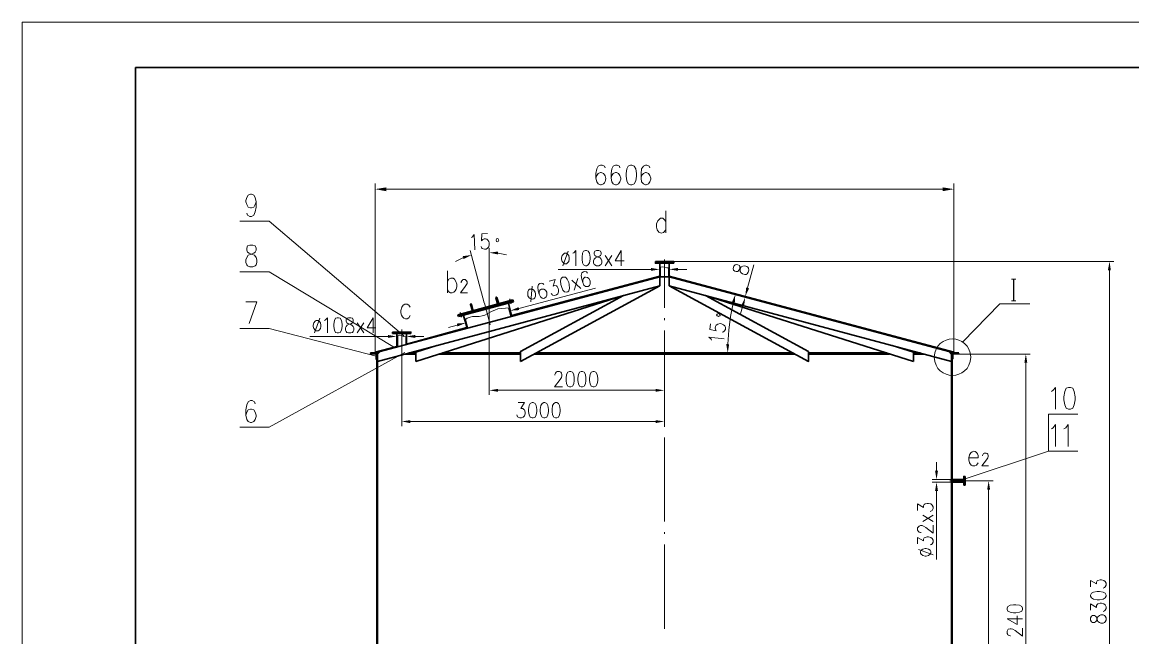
# Model space of a CAD drawing. Header units: millimetres. Extents: x 0 to 1181, y 0 to 1658.
# Drawn here: x 9 to 691, y 1280 to 1658 of the extents above; entities that cross this region are included whole.
import ezdxf

# ---------------------------------------------------------------- set-up
doc = ezdxf.new("R2010")
doc.units = ezdxf.units.MM
doc.layers.add('1', color=7, linetype='Continuous')

msp = doc.modelspace()

# ---------------------------------------------------------------- hatches: boundary and pattern name
h = msp.add_hatch(color=0)
h.dxf.hatch_style = 2
h.paths.add_polyline_path([(232.56, 1556.78), (232.56, 1554.44), (225.72, 1555.7)])
h = msp.add_hatch(color=0)
h.dxf.hatch_style = 2
h.paths.add_polyline_path([(574.56, 1556.78), (574.56, 1554.44), (581.4, 1555.7)])
h = msp.add_hatch(color=0)
h.dxf.hatch_style = 2
h.paths.add_polyline_path([(301.32, 1515.56), (301.32, 1517.36), (295.92, 1516.64)])
h = msp.add_hatch(color=0)
h.dxf.hatch_style = 2
h.paths.add_polyline_path([(279.54, 1514.48), (280.08, 1512.68), (284.94, 1515.2)])
h = msp.add_hatch(color=0)
h.dxf.hatch_style = 2
h.paths.add_polyline_path([(676.08, 1505.84), (677.88, 1505.84), (677.16, 1511.24)])
h = msp.add_hatch(color=0)
h.dxf.hatch_style = 2
h.paths.add_polyline_path([(395.28, 1507.28), (395.28, 1505.48), (400.68, 1506.38)])
h = msp.add_hatch(color=0)
h.dxf.hatch_style = 2
h.paths.add_polyline_path([(411.84, 1507.28), (411.84, 1505.48), (406.44, 1506.38)])
h = msp.add_hatch(color=0)
h.dxf.hatch_style = 2
h.paths.add_polyline_path([(453.78, 1495.22), (455.58, 1494.68), (453.24, 1489.82)])
h = msp.add_hatch(color=0)
h.dxf.hatch_style = 2
h.paths.add_polyline_path([(444.96, 1486.04), (446.76, 1485.5), (447.12, 1491.08)])
h = msp.add_hatch(color=0)
h.dxf.hatch_style = 2
h.paths.add_polyline_path([(450.9, 1484.42), (452.52, 1483.88), (453.24, 1489.28)])
h = msp.add_hatch(color=0)
h.dxf.hatch_style = 2
h.paths.add_polyline_path([(313.92, 1483.16), (314.28, 1481.36), (308.88, 1481)])
h = msp.add_hatch(color=0)
h.dxf.hatch_style = 2
h.paths.add_polyline_path([(275.94, 1473.08), (276.3, 1471.28), (281.34, 1473.44)])
h = msp.add_hatch(color=0)
h.dxf.hatch_style = 2
h.paths.add_polyline_path([(233.64, 1466.06), (233.64, 1464.26), (239.04, 1465.16)])
h = msp.add_hatch(color=0)
h.dxf.hatch_style = 2
h.paths.add_polyline_path([(250.38, 1466.06), (250.38, 1464.26), (244.98, 1465.16)])
h = msp.add_hatch(color=0)
h.dxf.hatch_style = 2
h.paths.add_polyline_path([(443.34, 1460.3), (441.54, 1460.48), (442.44, 1455.08)])
h = msp.add_hatch(color=0)
h.dxf.hatch_style = 2
h.paths.add_polyline_path([(624.78, 1448.96), (626.58, 1448.96), (625.68, 1454.36)])
h = msp.add_hatch(color=0)
h.dxf.hatch_style = 2
h.paths.add_polyline_path([(301.32, 1432.94), (301.32, 1431.14), (295.92, 1432.04)])
h = msp.add_hatch(color=0)
h.dxf.hatch_style = 2
h.paths.add_polyline_path([(398.16, 1432.94), (398.16, 1431.14), (403.56, 1432.04)])
h = msp.add_hatch(color=0)
h.dxf.hatch_style = 2
h.paths.add_polyline_path([(247.32, 1413.68), (247.32, 1411.88), (242.1, 1412.96)])
h = msp.add_hatch(color=0)
h.dxf.hatch_style = 2
h.paths.add_polyline_path([(398.16, 1413.68), (398.16, 1411.88), (403.56, 1412.96)])
h = msp.add_hatch(color=0)
h.dxf.hatch_style = 2
h.paths.add_polyline_path([(569.88, 1382.72), (571.68, 1382.72), (570.78, 1377.32)])
h = msp.add_hatch(color=0)
h.dxf.hatch_style = 2
h.paths.add_polyline_path([(569.88, 1370.12), (571.68, 1370.12), (570.78, 1375.52)])
h = msp.add_hatch(color=0)
h.dxf.hatch_style = 2
h.paths.add_polyline_path([(601.92, 1371.02), (603.72, 1371.02), (602.82, 1376.42)])

# ---------------------------------------------------------------- linework, layer by layer
at = {"layer": '1', "color": 0, "lineweight": 9}
for points in [[(8.82, 1658.3), (1181.16, 1658.3), (8.82, 1658.3)], [(8.82, 1658.3), (8.82, 0.32)], [(376.2, 1568.84), (375.84, 1569.92), (374.4, 1570.46), (373.5, 1570.46), (372.06, 1569.92), (371.16, 1568.12), (370.8, 1565.24), (370.8, 1562.36), (371.16, 1560.2), (372.06, 1558.94), (373.5, 1558.4), (374.04, 1558.4), (375.3, 1558.94), (376.2, 1560.2), (376.74, 1561.82), (376.74, 1562.36), (376.2, 1564.16), (375.3, 1565.24), (374.04, 1565.96), (373.5, 1565.96), (372.06, 1565.24), (371.16, 1564.16), (370.8, 1562.36)], [(382.68, 1570.46), (381.24, 1569.92), (380.34, 1568.12), (379.98, 1565.24), (379.98, 1563.62), (380.34, 1560.74), (381.24, 1558.94), (382.68, 1558.4), (383.58, 1558.4), (385.02, 1558.94), (385.92, 1560.74), (386.28, 1563.62), (386.28, 1565.24), (385.92, 1568.12), (385.02, 1569.92), (383.58, 1570.46), (382.68, 1570.46)], [(394.56, 1568.84), (394.2, 1569.92), (392.76, 1570.46), (391.86, 1570.46), (390.6, 1569.92), (389.52, 1568.12), (389.16, 1565.24), (389.16, 1562.36), (389.52, 1560.2), (390.6, 1558.94), (391.86, 1558.4), (392.4, 1558.4), (393.66, 1558.94), (394.56, 1560.2), (395.1, 1561.82), (395.1, 1562.36), (394.56, 1564.16), (393.66, 1565.24), (392.4, 1565.96), (391.86, 1565.96), (390.6, 1565.24), (389.52, 1564.16), (389.16, 1562.36)], [(225.72, 1455.08), (225.72, 1559.12)], [(581.4, 1455.08), (581.4, 1559.12)], [(152.64, 1547.96), (152.1, 1546.16), (151.2, 1544.72), (149.76, 1544.18), (149.22, 1544.18), (147.78, 1544.72), (146.88, 1546.16), (146.34, 1547.96), (146.34, 1548.68), (146.88, 1550.48), (147.78, 1551.92), (149.22, 1552.64), (149.76, 1552.64), (151.2, 1551.92), (152.1, 1550.48), (152.64, 1547.96), (152.64, 1544.72), (152.1, 1541.66), (151.2, 1539.68), (149.76, 1538.96), (148.68, 1538.96), (147.24, 1539.68), (146.88, 1540.94)], [(574.56, 1555.7), (232.56, 1555.7)], [(243.36, 1465.52), (160.56, 1536.08), (142.56, 1536.08)], [(404.35, 1542.28), (404.35, 1528.78)], [(284.94, 1526), (285.48, 1526.36), (286.56, 1527.8), (287.1, 1518.44)], [(148.68, 1521.32), (147.24, 1520.78), (146.88, 1519.52), (146.88, 1518.26), (147.24, 1517), (148.32, 1516.28), (150.12, 1515.56), (151.56, 1515.02), (152.64, 1513.76), (153, 1512.32), (153, 1510.52), (152.64, 1509.26), (152.1, 1508.54), (150.66, 1508), (148.68, 1508), (147.24, 1508.54), (146.88, 1509.26), (146.34, 1510.52), (146.34, 1512.32), (146.88, 1513.76), (147.78, 1515.02), (149.22, 1515.56), (151.2, 1516.28), (152.1, 1517), (152.64, 1518.26), (152.64, 1519.52), (152.1, 1520.78), (150.66, 1521.32), (148.68, 1521.32)], [(292.68, 1485.86), (284.22, 1517.9)], [(295.92, 1488.56), (295.92, 1519.34)], [(306.54, 1515.38), (301.32, 1516.28)], [(342.18, 1516.28), (341.46, 1515.74), (340.74, 1514.84), (340.38, 1513.4), (340.38, 1512.68), (340.74, 1511.24), (341.46, 1510.34), (342.18, 1509.8), (343.26, 1509.8), (343.98, 1510.34), (344.7, 1511.24), (345.06, 1512.68), (345.06, 1513.4), (344.7, 1514.84), (343.98, 1515.74), (343.26, 1516.28), (342.18, 1516.28)], [(344.34, 1517.54), (341.1, 1508.54)], [(347.22, 1516.28), (347.94, 1516.64), (349.02, 1518.08), (349.02, 1508.54)], [(354.96, 1518.08), (353.88, 1517.54), (353.16, 1516.28), (352.98, 1513.94), (352.98, 1512.68), (353.16, 1510.34), (353.88, 1509.08), (354.96, 1508.54), (355.68, 1508.54), (356.76, 1509.08), (357.48, 1510.34), (357.84, 1512.68), (357.84, 1513.94), (357.48, 1516.28), (356.76, 1517.54), (355.68, 1518.08), (354.96, 1518.08)], [(361.8, 1518.08), (360.72, 1517.54), (360.36, 1516.64), (360.36, 1515.74), (360.72, 1514.84), (361.44, 1514.48), (362.88, 1513.94), (363.96, 1513.4), (364.68, 1512.68), (365.04, 1511.6), (365.04, 1510.34), (364.68, 1509.44), (364.32, 1509.08), (363.24, 1508.54), (361.8, 1508.54), (360.72, 1509.08), (360.36, 1509.44), (360, 1510.34), (360, 1511.6), (360.36, 1512.68), (361.08, 1513.4), (362.16, 1513.94), (363.6, 1514.48), (364.32, 1514.84), (364.68, 1515.74), (364.68, 1516.64), (364.32, 1517.54), (363.24, 1518.08), (361.8, 1518.08)], [(376.92, 1518.08), (373.32, 1511.6), (378.72, 1511.6)], [(376.92, 1518.08), (376.92, 1508.54)], [(279.72, 1513.58), (275.04, 1511.24)], [(367.2, 1508.54), (371.16, 1514.84)], [(371.16, 1508.54), (367.2, 1514.84)], [(400.68, 1510.16), (400.68, 1503.68)], [(403.56, 1512.5), (403.56, 1482.8)], [(406.44, 1510.16), (406.44, 1503.68)], [(409.32, 1511.24), (679.68, 1511.24)], [(445.86, 1506.92), (446.04, 1505.84), (446.76, 1505.3), (447.66, 1505.12), (448.56, 1505.12), (449.28, 1505.84), (450, 1506.92), (450.72, 1508), (451.8, 1508.36), (452.88, 1508.54), (454.14, 1508.18), (454.86, 1507.64), (455.22, 1507.1), (455.4, 1505.84), (455.04, 1504.58), (454.32, 1503.68), (453.78, 1503.32), (452.88, 1503.32), (451.44, 1503.68), (450.72, 1504.22), (450, 1505.12), (450, 1506.2), (449.82, 1507.82), (449.64, 1508.72), (448.74, 1509.08), (447.84, 1509.44), (446.94, 1509.26), (446.22, 1508.36), (445.86, 1506.92)], [(454.68, 1495.04), (458.46, 1509.26)], [(237.6, 1458.32), (160.56, 1504.94), (142.56, 1504.94)], [(270.18, 1491.98), (270.18, 1505.48)], [(395.28, 1506.38), (338.22, 1506.38)], [(356.22, 1504.04), (355.68, 1504.94), (354.42, 1505.12), (353.7, 1504.94), (352.8, 1504.22), (352.44, 1502.6), (352.8, 1500.44), (353.34, 1498.28), (354.06, 1496.66), (354.96, 1495.94), (356.22, 1495.76), (356.58, 1495.94), (357.48, 1496.48), (357.84, 1497.56), (357.84, 1499), (357.84, 1499.36), (357.12, 1500.8), (356.22, 1501.34), (354.96, 1501.52), (354.6, 1501.52), (353.7, 1500.8), (353.34, 1499.72), (353.34, 1498.28)], [(400.68, 1507.64), (402.12, 1508), (403.56, 1507.64), (405, 1507.28), (406.44, 1507.28)], [(411.84, 1506.38), (417.24, 1506.38)], [(677.16, 1505.84), (677.16, 1069.52)], [(278.64, 1498.1), (278.64, 1498.64), (279, 1499.36), (279.36, 1499.72), (279.72, 1500.08), (280.98, 1500.08), (281.52, 1499.72), (281.88, 1499.36), (282.24, 1498.64), (282.24, 1497.74), (281.16, 1495.76), (278.28, 1491.98), (282.42, 1491.98)], [(314.1, 1482.26), (361.26, 1494.86)], [(322.2, 1496.12), (321.48, 1486.4)], [(329.4, 1497.02), (328.86, 1497.74), (327.78, 1497.92), (327.06, 1497.74), (326.16, 1497.02), (325.8, 1495.58), (325.98, 1493.24), (326.52, 1491.08), (327.42, 1489.46), (328.32, 1488.74), (329.4, 1488.56), (329.76, 1488.74), (330.84, 1489.46), (331.2, 1490.54), (331.2, 1491.8), (331.2, 1492.34), (330.48, 1493.6), (329.4, 1494.32), (328.32, 1494.32), (327.96, 1494.32), (327.06, 1493.6), (326.52, 1492.52), (326.52, 1491.08)], [(332.64, 1499.18), (336.42, 1500.26), (335.16, 1496.12), (336.24, 1496.48), (337.14, 1496.3), (337.68, 1495.94), (338.22, 1494.68), (338.4, 1493.78), (338.4, 1492.52), (338.04, 1491.44), (337.14, 1490.72), (336.06, 1490.36), (334.8, 1490.54), (334.44, 1490.9), (333.9, 1491.62)], [(340.92, 1501.52), (340.02, 1500.8), (339.66, 1499.36), (339.84, 1497.02), (340.2, 1495.76), (341.1, 1493.6), (342.18, 1492.52), (343.44, 1492.34), (344.16, 1492.52), (344.88, 1493.24), (345.24, 1494.68), (345.06, 1497.02), (344.7, 1498.28), (343.8, 1500.44), (342.72, 1501.52), (341.64, 1501.52), (340.92, 1501.52)], [(352.08, 1494.68), (346.68, 1499.72)], [(348.12, 1493.6), (350.28, 1500.8)], [(616.86, 1500.44), (619.56, 1500.44)], [(618.12, 1500.44), (618.12, 1487.12)], [(618.3, 1487.12), (618.3, 1500.44)], [(295.92, 1491.08), (295.92, 1460.84)], [(295.92, 1488.2), (295.92, 1469.3)], [(300.24, 1489.28), (301.32, 1485.14)], [(308.52, 1488.2), (309.24, 1485.32)], [(320.58, 1494.14), (320.04, 1493.6), (319.5, 1492.52), (319.5, 1491.08), (319.68, 1490.18), (320.4, 1488.92), (321.48, 1488.38), (322.2, 1488.02), (323.28, 1488.38), (323.82, 1488.92), (324.36, 1490), (324.36, 1491.44), (324, 1492.34), (323.28, 1493.6), (322.38, 1494.14), (321.66, 1494.32), (320.58, 1494.14)], [(447.3, 1490.9), (455.76, 1488.56)], [(447.48, 1491.44), (455.76, 1489.1)], [(146.34, 1486.4), (153, 1486.4), (148.32, 1473.08)], [(284.58, 1485.14), (285.66, 1481)], [(296.46, 1472.36), (292.86, 1485.68)], [(307.62, 1485.32), (309.6, 1478.3)], [(308.34, 1487.48), (308.7, 1488.02)], [(308.88, 1487.48), (308.34, 1487.84)], [(308.88, 1485.32), (309.24, 1485.86)], [(309.42, 1485.32), (308.88, 1485.68)], [(445.86, 1485.68), (444.24, 1477.4), (443.16, 1468.94), (442.44, 1460.48)], [(451.8, 1484.24), (450.36, 1479.02)], [(586.8, 1461.74), (609.66, 1485.14)], [(609.66, 1485.14), (628.2, 1485.14)], [(616.86, 1487.12), (619.56, 1487.12)], [(189.54, 1474.88), (188.82, 1474.52), (188.1, 1473.62), (187.74, 1472.18), (187.74, 1471.28), (188.1, 1470.02), (188.82, 1469.12), (189.54, 1468.58), (190.62, 1468.58), (191.34, 1469.12), (192.06, 1470.02), (192.42, 1471.28), (192.42, 1472.18), (192.06, 1473.62), (191.34, 1474.52), (190.62, 1474.88), (189.54, 1474.88)], [(191.7, 1476.32), (188.46, 1467.32)], [(194.58, 1474.88), (195.3, 1475.42), (196.38, 1476.68), (196.38, 1467.32)], [(202.5, 1476.68), (201.42, 1476.32), (200.7, 1474.88), (200.34, 1472.72), (200.34, 1471.28), (200.7, 1469.12), (201.42, 1467.68), (202.5, 1467.32), (203.22, 1467.32), (204.3, 1467.68), (205.02, 1469.12), (205.38, 1471.28), (205.38, 1472.72), (205.02, 1474.88), (204.3, 1476.32), (203.22, 1476.68), (202.5, 1476.68)], [(209.34, 1476.68), (208.26, 1476.32), (207.9, 1475.42), (207.9, 1474.52), (208.26, 1473.62), (208.98, 1473.08), (210.42, 1472.72), (211.5, 1472.18), (212.22, 1471.28), (212.58, 1470.38), (212.58, 1469.12), (212.22, 1468.22), (211.86, 1467.68), (210.78, 1467.32), (209.34, 1467.32), (208.26, 1467.68), (207.9, 1468.22), (207.54, 1469.12), (207.54, 1470.38), (207.9, 1471.28), (208.62, 1472.18), (209.7, 1472.72), (211.14, 1473.08), (211.86, 1473.62), (212.22, 1474.52), (212.22, 1475.42), (211.86, 1476.32), (210.78, 1476.68), (209.34, 1476.68)], [(224.46, 1476.68), (220.86, 1470.38), (226.26, 1470.38)], [(224.46, 1476.68), (224.46, 1467.32)], [(277.92, 1479.92), (278.82, 1477.04)], [(277.92, 1479.2), (278.28, 1479.92)], [(278.46, 1479.56), (277.92, 1479.74)], [(279, 1477.22), (278.46, 1477.58)], [(278.64, 1477.04), (278.82, 1477.76)], [(280.08, 1478.12), (282.06, 1470.92)], [(403.56, 1476.32), (403.56, 1475.24)], [(226.44, 1453.1), (160.56, 1470.02), (142.56, 1470.02)], [(214.74, 1467.32), (218.7, 1473.62)], [(218.7, 1467.32), (214.74, 1473.62)], [(242.1, 1469.48), (242.1, 1456.88)], [(276.12, 1472), (270.9, 1470.74)], [(295.92, 1474.16), (295.92, 1429.34)], [(403.56, 1468.76), (403.56, 1416.92)], [(431.82, 1472.9), (431.46, 1469.48), (435.42, 1468.58), (435.06, 1468.94), (434.7, 1470.2), (434.88, 1471.28), (435.42, 1472.18), (436.32, 1472.72), (437.76, 1473.08), (438.66, 1472.9), (439.92, 1472.36), (440.64, 1471.64), (441, 1470.56), (441, 1469.48), (440.28, 1468.4), (439.92, 1468.04), (439.02, 1467.86)], [(233.64, 1465.16), (185.58, 1465.16)], [(239.04, 1466.78), (239.04, 1462.46)], [(239.04, 1465.52), (240.48, 1465.88), (241.92, 1465.52), (243.36, 1465.16), (244.98, 1464.98)], [(244.98, 1466.78), (244.98, 1462.46)], [(250.38, 1465.16), (255.6, 1465.16)], [(432.54, 1462.82), (432.18, 1463.54), (430.92, 1464.8), (440.28, 1463.72)], [(244.08, 1455.26), (160.56, 1409.36)], [(242.1, 1459.22), (242.1, 1410.08)], [(403.56, 1454.72), (403.56, 1429.34)], [(403.56, 1454.36), (403.56, 1410.08)], [(580.14, 1454.36), (628.38, 1454.36)], [(625.68, 1448.96), (625.68, 1069.88)], [(336.24, 1441.4), (336.24, 1441.76), (336.6, 1442.66), (336.96, 1443.2), (337.68, 1443.56), (339.12, 1443.56), (339.84, 1443.2), (340.2, 1442.66), (340.56, 1441.76), (340.56, 1440.86), (340.2, 1439.96), (339.48, 1438.7), (335.88, 1434.2), (340.92, 1434.2)], [(345.24, 1443.56), (344.16, 1443.2), (343.44, 1441.76), (343.08, 1439.6), (343.08, 1438.16), (343.44, 1436), (344.16, 1434.56), (345.24, 1434.2), (345.96, 1434.2), (347.04, 1434.56), (347.76, 1436), (348.12, 1438.16), (348.12, 1439.6), (347.76, 1441.76), (347.04, 1443.2), (345.96, 1443.56), (345.24, 1443.56)], [(352.44, 1443.56), (351.36, 1443.2), (350.64, 1441.76), (350.28, 1439.6), (350.28, 1438.16), (350.64, 1436), (351.36, 1434.56), (352.44, 1434.2), (353.16, 1434.2), (354.24, 1434.56), (354.96, 1436), (355.32, 1438.16), (355.32, 1439.6), (354.96, 1441.76), (354.24, 1443.2), (353.16, 1443.56), (352.44, 1443.56)], [(359.64, 1443.56), (358.56, 1443.2), (357.84, 1441.76), (357.48, 1439.6), (357.48, 1438.16), (357.84, 1436), (358.56, 1434.56), (359.64, 1434.2), (360.36, 1434.2), (361.44, 1434.56), (362.16, 1436), (362.52, 1438.16), (362.52, 1439.6), (362.16, 1441.76), (361.44, 1443.2), (360.36, 1443.56), (359.64, 1443.56)], [(641.52, 1431.32), (642.42, 1432.04), (643.86, 1433.84), (643.86, 1420.52)], [(651.96, 1433.84), (650.52, 1433.3), (649.62, 1431.32), (649.08, 1428.08), (649.08, 1426.28), (649.62, 1423.04), (650.52, 1421.06), (651.96, 1420.52), (653.04, 1420.52), (654.48, 1421.06), (655.38, 1423.04), (655.92, 1426.28), (655.92, 1428.08), (655.38, 1431.32), (654.48, 1433.3), (653.04, 1433.84), (651.96, 1433.84)], [(398.16, 1432.04), (301.32, 1432.04)], [(152.1, 1423.76), (151.56, 1425.02), (150.12, 1425.74), (149.22, 1425.74), (147.78, 1425.02), (146.88, 1423.04), (146.34, 1419.98), (146.34, 1416.74), (146.88, 1414.04), (147.78, 1412.96), (149.22, 1412.24), (149.76, 1412.24), (151.2, 1412.96), (152.1, 1414.04), (152.64, 1416.02), (152.64, 1416.74), (152.1, 1418.72), (151.2, 1419.98), (149.76, 1420.52), (149.22, 1420.52), (147.78, 1419.98), (146.88, 1418.72), (146.34, 1416.74)], [(313.56, 1424.48), (317.52, 1424.48), (315.36, 1420.88), (316.44, 1420.88), (317.16, 1420.34), (317.52, 1419.98), (317.88, 1418.54), (317.88, 1417.64), (317.52, 1416.38), (316.8, 1415.48), (315.72, 1415.12), (314.64, 1415.12), (313.56, 1415.48), (313.2, 1415.84), (312.84, 1416.92)], [(322.2, 1424.48), (321.12, 1423.94), (320.4, 1422.68), (320.04, 1420.34), (320.04, 1419.08), (320.4, 1416.92), (321.12, 1415.48), (322.2, 1415.12), (322.92, 1415.12), (324, 1415.48), (324.72, 1416.92), (325.08, 1419.08), (325.08, 1420.34), (324.72, 1422.68), (324, 1423.94), (322.92, 1424.48), (322.2, 1424.48)], [(329.4, 1424.48), (328.32, 1423.94), (327.6, 1422.68), (327.24, 1420.34), (327.24, 1419.08), (327.6, 1416.92), (328.32, 1415.48), (329.4, 1415.12), (330.12, 1415.12), (331.2, 1415.48), (331.92, 1416.92), (332.28, 1419.08), (332.28, 1420.34), (331.92, 1422.68), (331.2, 1423.94), (330.12, 1424.48), (329.4, 1424.48)], [(336.6, 1424.48), (335.52, 1423.94), (334.8, 1422.68), (334.44, 1420.34), (334.44, 1419.08), (334.8, 1416.92), (335.52, 1415.48), (336.6, 1415.12), (337.32, 1415.12), (338.4, 1415.48), (339.12, 1416.92), (339.48, 1419.08), (339.48, 1420.34), (339.12, 1422.68), (338.4, 1423.94), (337.32, 1424.48), (336.6, 1424.48)], [(398.16, 1412.96), (247.32, 1412.96)], [(639.54, 1417.46), (639.54, 1394.6), (657.54, 1394.6)], [(657.54, 1417.46), (639.54, 1417.46)], [(160.56, 1409.36), (142.56, 1409.36)], [(403.56, 1410.44), (403.56, 1409.54)], [(641.52, 1408.46), (642.42, 1409), (643.86, 1410.98), (643.86, 1397.48)], [(649.08, 1408.46), (650.16, 1409), (651.6, 1410.98), (651.6, 1397.48)], [(403.56, 1403.06), (403.56, 1351.4)], [(584.64, 1376.42), (639.54, 1394.6)], [(599.04, 1391.72), (599.04, 1392.08), (599.4, 1392.8), (599.58, 1393.16), (600.12, 1393.52), (601.38, 1393.52), (601.92, 1393.16), (602.28, 1392.8), (602.46, 1392.08), (602.46, 1391.36), (602.28, 1390.46), (601.56, 1389.38), (598.68, 1385.6), (602.82, 1385.6)], [(570.78, 1382.72), (570.78, 1387.94)], [(587.52, 1377.32), (568.08, 1377.32)], [(587.52, 1375.52), (568.08, 1375.52)], [(578.88, 1376.42), (589.14, 1376.42)], [(584.64, 1377.32), (584.64, 1376.6), (584.46, 1376.24), (584.28, 1375.52)], [(588.6, 1376.42), (605.52, 1376.42)], [(570.78, 1370.12), (570.78, 1328)], [(602.82, 1096.34), (602.82, 1371.02)], [(559.08, 1358.24), (559.08, 1362.2), (562.68, 1360.04), (562.68, 1361.12), (563.22, 1361.84), (563.76, 1362.2), (565.02, 1362.56), (565.92, 1362.56), (567.36, 1362.2), (568.08, 1361.48), (568.62, 1360.4), (568.62, 1359.32), (568.08, 1358.24), (567.72, 1357.88), (566.82, 1357.52)], [(568.62, 1351.4), (562.32, 1355.36)], [(568.62, 1355.36), (562.32, 1351.4)], [(403.56, 1344.92), (403.56, 1343.84)], [(561.42, 1344.56), (560.88, 1344.56), (560.16, 1344.92), (559.62, 1345.28), (559.08, 1346), (559.08, 1347.44), (559.62, 1348.16), (560.16, 1348.52), (560.88, 1348.88), (561.96, 1348.88), (562.68, 1348.52), (564.12, 1347.8), (568.62, 1344.2), (568.62, 1349.24)], [(559.08, 1337.72), (559.08, 1341.68), (562.68, 1339.52), (562.68, 1340.6), (563.22, 1341.32), (563.76, 1341.68), (565.02, 1342.04), (565.92, 1342.04), (567.36, 1341.68), (568.08, 1340.96), (568.62, 1339.88), (568.62, 1338.8), (568.08, 1337.72), (567.72, 1337.36), (566.82, 1337)], [(403.56, 1337.36), (403.56, 1285.52)], [(559.62, 1334.12), (568.62, 1330.88)], [(560.88, 1331.96), (561.42, 1331.24), (562.32, 1330.52), (563.76, 1330.16), (564.48, 1330.16), (565.92, 1330.52), (566.82, 1331.24), (567.36, 1331.96), (567.36, 1333.04), (566.82, 1333.76), (565.92, 1334.48), (564.48, 1334.84), (563.76, 1334.84), (562.32, 1334.48), (561.42, 1333.76), (560.88, 1333.04), (560.88, 1331.96)], [(665.46, 1311.26), (665.46, 1315.22), (669.06, 1313.06), (669.06, 1314.14), (669.6, 1314.86), (669.96, 1315.22), (671.4, 1315.58), (672.12, 1315.58), (673.56, 1315.22), (674.46, 1314.5), (675, 1313.42), (675, 1312.34), (674.46, 1311.26), (673.92, 1310.9), (673.2, 1310.54)], [(665.46, 1305.5), (666, 1304.42), (667.26, 1303.7), (669.6, 1303.34), (670.86, 1303.34), (673.2, 1303.7), (674.46, 1304.42), (675, 1305.5), (675, 1306.22), (674.46, 1307.3), (673.2, 1308.02), (670.86, 1308.38), (669.6, 1308.38), (667.26, 1308.02), (666, 1307.3), (665.46, 1306.22), (665.46, 1305.5)], [(614.16, 1297.4), (614.52, 1296.32), (615.96, 1295.6), (618.12, 1295.24), (619.56, 1295.24), (621.72, 1295.6), (623.16, 1296.32), (623.52, 1297.4), (623.52, 1298.12), (623.16, 1299.2), (621.72, 1299.92), (619.56, 1300.28), (618.12, 1300.28), (615.96, 1299.92), (614.52, 1299.2), (614.16, 1298.12), (614.16, 1297.4)], [(665.46, 1296.86), (665.46, 1300.82), (669.06, 1298.66), (669.06, 1299.74), (669.6, 1300.46), (669.96, 1300.82), (671.4, 1301.18), (672.12, 1301.18), (673.56, 1300.82), (674.46, 1300.1), (675, 1299.02), (675, 1297.94), (674.46, 1296.86), (673.92, 1296.5), (673.2, 1296.14)], [(614.16, 1291.64), (620.28, 1288.04), (620.28, 1293.44)], [(614.16, 1291.64), (623.52, 1291.64)], [(665.46, 1290.74), (666, 1289.66), (666.72, 1289.3), (667.8, 1289.3), (668.52, 1289.66), (669.06, 1290.38), (669.6, 1291.82), (669.96, 1292.9), (670.86, 1293.62), (671.76, 1293.98), (673.2, 1293.98), (673.92, 1293.62), (674.46, 1293.26), (675, 1292.18), (675, 1290.74), (674.46, 1289.66), (673.92, 1289.3), (673.2, 1288.94), (671.76, 1288.94), (670.86, 1289.3), (669.96, 1290.02), (669.6, 1291.1), (669.06, 1292.54), (668.52, 1293.26), (667.8, 1293.62), (666.72, 1293.62), (666, 1293.26), (665.46, 1292.18), (665.46, 1290.74)], [(616.32, 1281.2), (615.96, 1281.2), (614.88, 1281.56), (614.52, 1281.92), (614.16, 1282.64), (614.16, 1284.08), (614.52, 1284.8), (614.88, 1285.16), (615.96, 1285.52), (616.68, 1285.52), (617.76, 1285.16), (619.02, 1284.44), (623.52, 1280.84), (623.52, 1285.88)]]:
    msp.add_lwpolyline(points, dxfattribs=at)
at = {"layer": '1', "color": 0, "lineweight": 35}
for points in [[(78.48, 1630.4), (1153.44, 1630.4)], [(78.48, 1630.4), (78.48, 28.22)], [(409.32, 1511.24), (397.98, 1511.24)], [(409.32, 1510.16), (397.98, 1510.16), (397.98, 1511.24)], [(400.68, 1510.16), (400.68, 1496.3)], [(406.44, 1510.16), (406.44, 1496.3)], [(409.32, 1511.24), (409.32, 1510.16)], [(225.72, 1455.08), (400.68, 1501.88)], [(309.6, 1477.94), (400.68, 1502.24)], [(406.44, 1501.88), (400.68, 1501.88)], [(400.86, 1507.82), (400.86, 1501.88)], [(406.26, 1507.28), (406.26, 1501.88)], [(406.44, 1502.24), (581.58, 1455.44), (581.4, 1455.08)], [(581.4, 1455.08), (406.44, 1501.88)], [(315.18, 1449.86), (400.68, 1496.3), (227.16, 1449.86)], [(579.96, 1449.86), (406.44, 1496.3)], [(492.12, 1455.98), (492.12, 1449.86), (406.44, 1496.3)], [(250.74, 1449.86), (378.36, 1490.36), (315.18, 1455.98), (315.18, 1449.86)], [(300.6, 1489.1), (300.42, 1489.28), (300.24, 1489.28), (300.06, 1489.28), (299.88, 1488.92)], [(299.88, 1488.92), (300.96, 1485.14)], [(300.6, 1489.1), (301.68, 1485.32)], [(492.12, 1455.98), (428.76, 1490.36), (556.56, 1449.86)], [(276.66, 1478.48), (310.32, 1487.66)], [(276.84, 1478.12), (310.5, 1487.12)], [(277.02, 1477.4), (310.68, 1486.4)], [(286.02, 1481), (284.94, 1484.96), (284.76, 1485.14), (284.58, 1485.14), (284.4, 1484.96), (284.4, 1484.78)], [(284.4, 1484.78), (285.48, 1481)], [(307.62, 1485.5), (309.78, 1477.4)], [(307.98, 1482.8), (309.42, 1477.4)], [(310.32, 1487.66), (310.68, 1486.4)], [(276.66, 1478.48), (277.02, 1477.4)], [(280.08, 1478.12), (282.24, 1470.2)], [(281.16, 1475.6), (282.6, 1470.2)], [(247.68, 1466.96), (247.68, 1467.86), (236.34, 1467.86)], [(236.34, 1467.86), (236.34, 1466.96)], [(244.98, 1460.48), (282.06, 1470.56)], [(295.92, 1474.16), (295.92, 1474.16)], [(247.68, 1466.96), (236.34, 1466.96)], [(239.04, 1466.96), (239.04, 1458.68)], [(239.4, 1465.7), (239.4, 1458.68)], [(244.8, 1464.98), (244.8, 1460.12)], [(244.98, 1466.96), (244.98, 1460.12)], [(222.84, 1455.08), (227.88, 1455.08)], [(227.88, 1455.08), (222.84, 1455.08)], [(222.84, 1455.08), (222.84, 1454.72), (223.2, 1454.54)], [(226.44, 1454.18), (226.26, 1454.36), (225.9, 1454.54), (223.2, 1454.54)], [(225.72, 1455.44), (239.04, 1459.04)], [(225.72, 1455.08), (225.72, 1455.44)], [(226.44, 1454.18), (226.44, 1451.48), (226.44, 1451.12), (226.8, 1450.94)], [(226.8, 1455.08), (226.8, 1132.16)], [(226.8, 1454.36), (227.52, 1454.36)], [(227.52, 1454.36), (226.8, 1454.36)], [(228.6, 1455.8), (227.16, 1454.18)], [(227.16, 1454.36), (227.16, 1132.16)], [(250.74, 1454.36), (244.44, 1454.36)], [(244.44, 1454.36), (250.74, 1454.36)], [(250.74, 1455.08), (246.6, 1455.08)], [(246.6, 1455.08), (250.74, 1455.08)], [(250.74, 1449.86), (250.74, 1455.44), (263.7, 1459.58)], [(315.18, 1454.36), (265.32, 1454.36)], [(265.32, 1454.36), (315.18, 1454.36)], [(315.18, 1455.08), (267.12, 1455.08)], [(267.12, 1455.08), (315.18, 1455.08)], [(323.64, 1454.36), (483.48, 1454.36)], [(324.72, 1455.08), (482.58, 1455.08)], [(492.12, 1455.08), (540.18, 1455.08)], [(492.12, 1454.36), (541.8, 1454.36)], [(556.56, 1455.44), (543.6, 1459.58)], [(556.56, 1449.86), (556.56, 1455.44)], [(556.56, 1455.08), (560.7, 1455.08)], [(556.56, 1454.36), (562.68, 1454.36)], [(578.7, 1455.8), (579.96, 1454.18)], [(579.24, 1455.08), (584.46, 1455.08)], [(579.6, 1454.36), (580.32, 1454.36)], [(579.96, 1454.36), (579.96, 1070.24)], [(580.32, 1455.08), (580.32, 1377.32)], [(581.22, 1454.54), (581.04, 1454.36), (580.86, 1454.18)], [(580.86, 1454.18), (580.86, 1451.48)], [(581.22, 1454.54), (583.92, 1454.54)], [(583.92, 1454.54), (584.28, 1454.72), (584.46, 1455.08)], [(580.32, 1450.94), (580.68, 1451.12), (580.86, 1451.48)], [(588.42, 1379.12), (587.52, 1379.12), (587.52, 1373.72)], [(588.42, 1379.12), (588.42, 1373.72)], [(579.96, 1377.32), (587.52, 1377.32)], [(579.96, 1376.96), (584.64, 1376.96)], [(579.96, 1375.7), (584.28, 1375.7)], [(579.96, 1375.52), (587.52, 1375.52)], [(580.32, 1375.52), (580.32, 1091.84)], [(587.52, 1373.72), (588.42, 1373.72)]]:
    msp.add_lwpolyline(points, dxfattribs=at)
at = {"layer": '1', "color": 0, "lineweight": 9}
for points, knots in [([(367.02, 1568.84), (367.02, 1568.84), (366.66, 1569.92), (366.66, 1569.92), (366.66, 1569.92), (365.22, 1570.46), (365.22, 1570.46), (365.22, 1570.46), (364.32, 1570.46), (364.32, 1570.46), (364.32, 1570.46), (362.88, 1569.92), (362.88, 1569.92), (362.88, 1569.92), (361.98, 1568.12), (361.98, 1568.12), (361.98, 1568.12), (361.44, 1565.24), (361.44, 1565.24), (361.44, 1565.24), (361.44, 1562.36), (361.44, 1562.36), (361.44, 1562.36), (361.98, 1560.2), (361.98, 1560.2), (361.98, 1560.2), (362.88, 1558.94), (362.88, 1558.94), (362.88, 1558.94), (364.32, 1558.4), (364.32, 1558.4), (364.32, 1558.4), (364.68, 1558.4), (364.68, 1558.4), (364.68, 1558.4), (366.12, 1558.94), (366.12, 1558.94), (367.92, 1560.74), (367.92, 1563.62), (366.12, 1565.24), (366.12, 1565.24), (364.68, 1565.96), (364.68, 1565.96), (364.68, 1565.96), (364.32, 1565.96), (364.32, 1565.96), (364.32, 1565.96), (362.88, 1565.24), (362.88, 1565.24), (362.88, 1565.24), (361.98, 1564.16), (361.98, 1564.16), (361.98, 1564.16), (361.44, 1562.36), (361.44, 1562.36)], [0, 0, 0, 0, 1, 1, 1, 2, 2, 2, 3, 3, 3, 4, 4, 4, 5, 5, 5, 6, 6, 6, 7, 7, 7, 8, 8, 8, 9, 9, 9, 10, 10, 10, 11, 11, 11, 12, 12, 12, 13, 13, 13, 14, 14, 14, 15, 15, 15, 16, 16, 16, 17, 17, 17, 18, 18, 18, 18]), ([(404.35, 1535.8), (404.35, 1535.8), (403.45, 1537.06), (403.45, 1537.06), (403.45, 1537.06), (402.55, 1537.78), (402.55, 1537.78), (402.55, 1537.78), (401.11, 1537.78), (401.11, 1537.78), (395.35, 1534.54), (400.57, 1524.28), (404.35, 1530.76)], [0, 0, 0, 0, 1, 1, 1, 2, 2, 2, 3, 3, 3, 4, 4, 4, 4]), ([(294.84, 1528.34), (294.84, 1528.34), (291.24, 1528.16), (291.24, 1528.16), (291.24, 1528.16), (291.06, 1524.02), (291.06, 1524.02), (293.04, 1526.54), (296.1, 1524.56), (295.92, 1521.68), (295.92, 1521.68), (295.56, 1520.24), (295.56, 1520.24), (295.56, 1520.24), (294.84, 1519.34), (294.84, 1519.34), (294.84, 1519.34), (293.94, 1518.8), (293.94, 1518.8), (293.94, 1518.8), (292.86, 1518.8), (292.86, 1518.8), (292.86, 1518.8), (291.6, 1519.16), (291.6, 1519.16), (291.6, 1519.16), (291.24, 1519.52), (291.24, 1519.52), (291.24, 1519.52), (290.88, 1520.42), (290.88, 1520.42)], [0, 0, 0, 0, 1, 1, 1, 2, 2, 2, 3, 3, 3, 4, 4, 4, 5, 5, 5, 6, 6, 6, 7, 7, 7, 8, 8, 8, 9, 9, 9, 10, 10, 10, 10]), ([(301.68, 1524.38), (301.68, 1525.82), (300.24, 1525.82), (300.06, 1524.38), (300.06, 1522.94), (301.68, 1522.94), (301.68, 1524.38)], [0, 0, 0, 0, 1, 1, 1, 2, 2, 2, 2]), ([(270.18, 1499), (270.18, 1499), (271.08, 1500.44), (271.08, 1500.44), (271.08, 1500.44), (272.16, 1500.98), (272.16, 1500.98), (272.16, 1500.98), (273.6, 1500.98), (273.6, 1500.98), (273.6, 1500.98), (274.5, 1500.44), (274.5, 1500.44), (274.5, 1500.44), (275.4, 1499), (275.4, 1499), (275.4, 1499), (275.94, 1497.2), (275.94, 1497.2), (276.48, 1493.06), (272.52, 1489.46), (270.18, 1493.96)], [0, 0, 0, 0, 1, 1, 1, 2, 2, 2, 3, 3, 3, 4, 4, 4, 5, 5, 5, 6, 6, 6, 7, 7, 7, 7]), ([(247.32, 1483.16), (247.32, 1483.16), (246.42, 1484.42), (246.42, 1484.42), (246.42, 1484.42), (245.52, 1484.96), (245.52, 1484.96), (245.52, 1484.96), (244.08, 1484.96), (244.08, 1484.96), (244.08, 1484.96), (243, 1484.42), (243, 1484.42), (243, 1484.42), (242.1, 1483.16), (242.1, 1483.16), (242.1, 1483.16), (241.56, 1481.18), (241.56, 1481.18), (241.02, 1477.04), (244.98, 1473.44), (247.32, 1477.94)], [0, 0, 0, 0, 1, 1, 1, 2, 2, 2, 3, 3, 3, 4, 4, 4, 5, 5, 5, 6, 6, 6, 7, 7, 7, 7]), ([(280.8, 1475.42), (280.8, 1475.42), (282.24, 1476.32), (282.24, 1476.32), (282.24, 1476.32), (284.04, 1477.04), (284.04, 1477.04), (284.04, 1477.04), (285.66, 1477.4), (285.66, 1477.4), (285.66, 1477.4), (287.46, 1477.4), (287.46, 1477.4), (293.76, 1477.04), (295.74, 1480.46), (301.14, 1482.08), (301.14, 1482.08), (308.34, 1482.8), (308.34, 1482.8)], [0, 0, 0, 0, 1, 1, 1, 2, 2, 2, 3, 3, 3, 4, 4, 4, 5, 5, 5, 6, 6, 6, 6]), ([(436.68, 1479.2), (435.24, 1479.02), (435.24, 1477.94), (436.68, 1477.4), (436.68, 1477.4), (437.04, 1477.58), (437.04, 1477.58), (437.04, 1477.58), (437.58, 1477.76), (437.58, 1477.76), (437.58, 1477.76), (437.76, 1478.12), (437.76, 1478.12), (437.76, 1478.12), (437.58, 1478.66), (437.58, 1478.66), (437.58, 1478.66), (437.22, 1479.02), (437.22, 1479.02), (437.22, 1479.02), (436.68, 1479.2), (436.68, 1479.2)], [0, 0, 0, 0, 1, 1, 1, 2, 2, 2, 3, 3, 3, 4, 4, 4, 5, 5, 5, 6, 6, 6, 7, 7, 7, 7]), ([(591.84, 1452.38), (590.94, 1467.5), (570.24, 1467.32), (569.34, 1452.38), (570.24, 1437.44), (590.94, 1437.44), (591.84, 1452.38)], [0, 0, 0, 0, 1, 1, 1, 2, 2, 2, 2]), ([(590.58, 1390.64), (590.58, 1390.64), (596.34, 1390.64), (596.34, 1390.64), (596.88, 1394.24), (592.92, 1396.4), (591.12, 1392.44), (591.12, 1392.44), (590.58, 1390.64), (590.58, 1390.64), (590.58, 1390.64), (590.58, 1389.38), (590.58, 1389.38), (590.58, 1389.38), (591.12, 1387.4), (591.12, 1387.4), (591.12, 1387.4), (592.02, 1386.14), (592.02, 1386.14), (592.02, 1386.14), (592.92, 1385.6), (592.92, 1385.6), (592.92, 1385.6), (594.36, 1385.6), (594.36, 1385.6), (594.36, 1385.6), (595.44, 1386.14), (595.44, 1386.14), (595.44, 1386.14), (596.34, 1387.4), (596.34, 1387.4)], [0, 0, 0, 0, 1, 1, 1, 2, 2, 2, 3, 3, 3, 4, 4, 4, 5, 5, 5, 6, 6, 6, 7, 7, 7, 8, 8, 8, 9, 9, 9, 10, 10, 10, 10])]:
    msp.add_open_spline(points, degree=3, knots=knots, dxfattribs=at)

doc.saveas('drawing.dxf')
